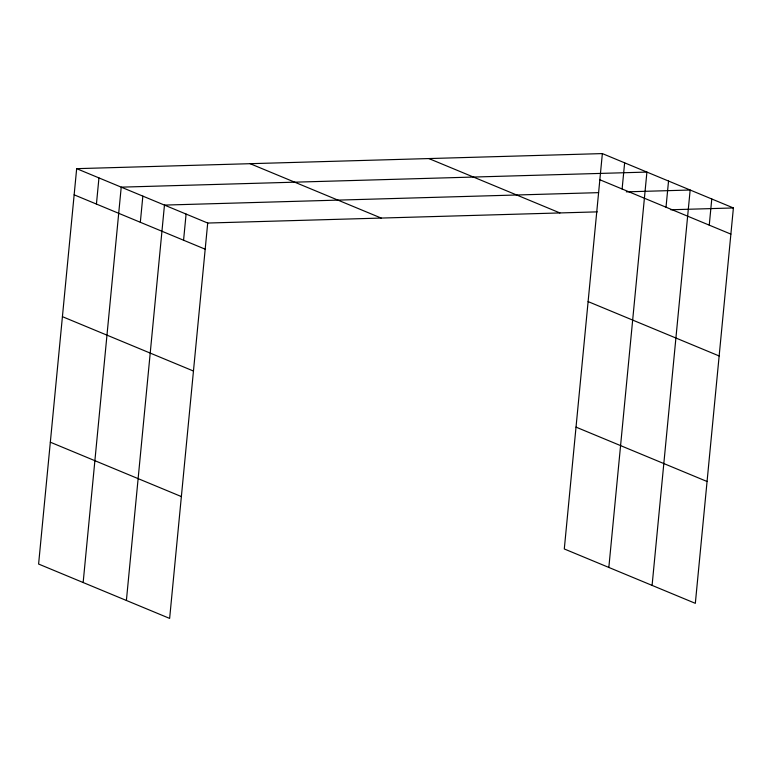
<?xml version="1.0" encoding="UTF-8"?>
<svg xmlns="http://www.w3.org/2000/svg" width="772" height="772" viewBox="0 0 772 772"><rect width="100%" height="100%" fill="white"/><g stroke="black" fill="none" stroke-linecap="round" stroke-linejoin="round"><path stroke-width="1.16" d="M76.669 168.663L38.6 564.043L169.637 618.411L207.707 223.04L76.669 168.663L602.363 153.589L733.4 207.957L695.331 603.337L564.293 548.96L602.363 153.589M96.432 204.069L98.951 177.907M83.154 582.522L121.223 187.152L646.917 172.079L608.838 567.449M140.33 222.278L142.849 196.127M126.396 600.471L164.465 205.091L598.599 192.643M183.572 240.227L186.091 214.066M622.116 188.995L624.635 162.834M666.014 207.205L668.533 181.044M652.089 585.388L690.158 190.018L626.304 191.852M709.256 225.154L711.774 198.993M207.707 223.04L597.267 211.866M670.752 209.762L733.4 207.957M599.844 179.751L730.881 234.119M428.885 158.569L559.922 212.937M588.11 301.591L719.147 355.96M250.147 163.693L381.185 218.061M74.151 194.824L205.188 249.192M576.018 427.119L707.065 481.496M62.416 316.665L193.463 371.033M50.334 442.202L181.372 496.57"/></g></svg>
